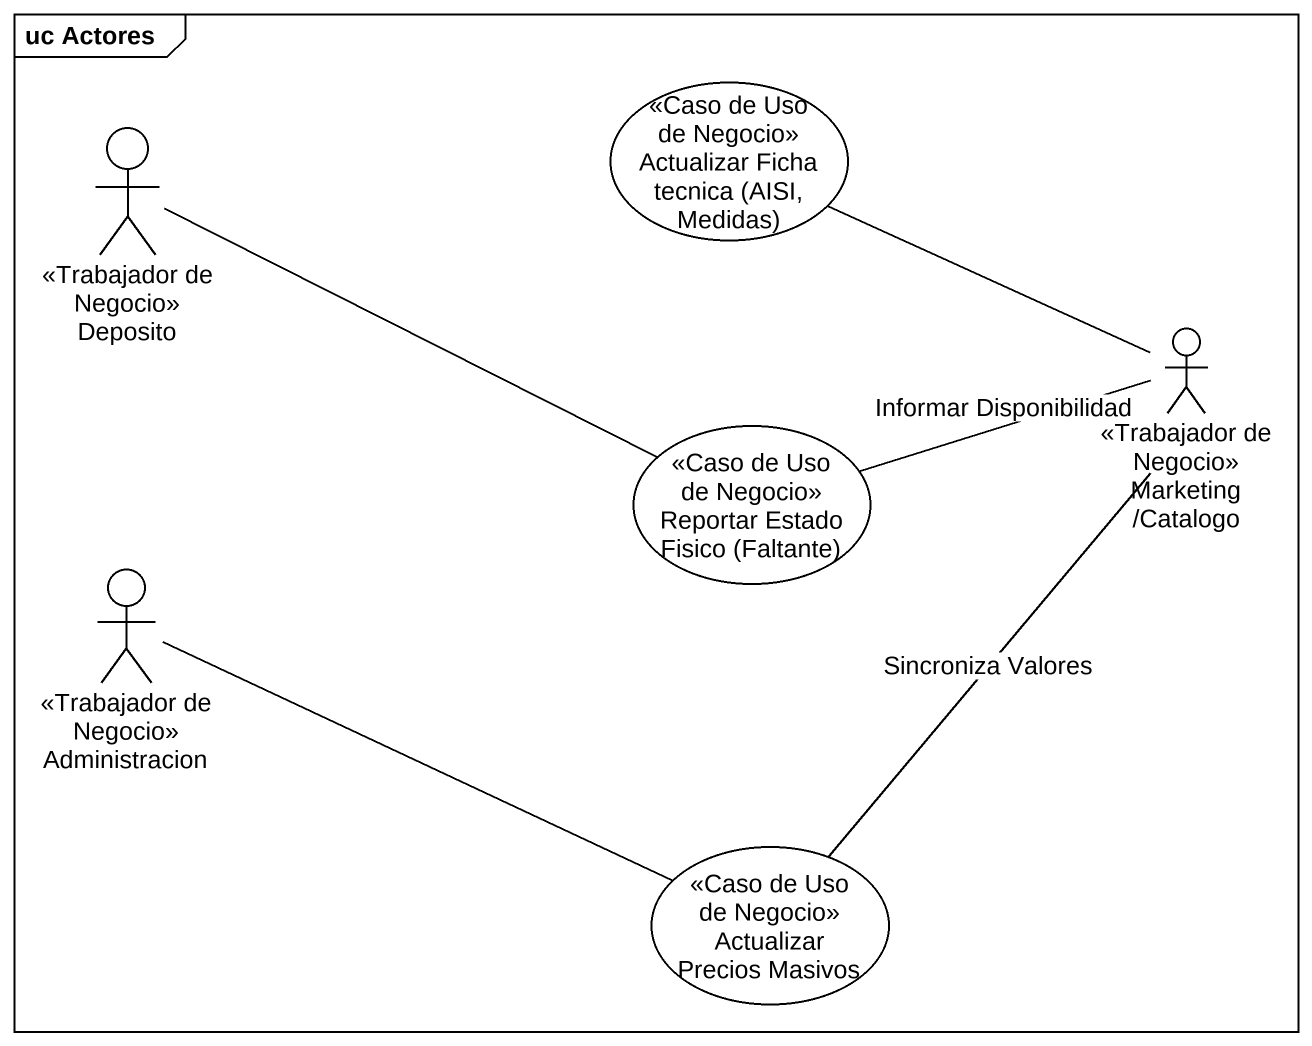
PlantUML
@startuml
mainframe uc Actores
usecase "<<Caso de Uso de Negocio>> Actualizar Ficha tecnica (AISI, Medidas)" as Caso_de_Uso_de_Negocio
actor "<<Trabajador de Negocio>> Deposito" as Trabajador_de_Negocio
actor "<<Trabajador de Negocio>> Marketing /Catalogo" as Trabajador_de_Negocio_2
usecase "<<Caso de Uso de Negocio>> Reportar Estado Fisico (Faltante)" as Caso_de_Uso_de_Negocio_2
actor "<<Trabajador de Negocio>> Administracion" as Trabajador_de_Negocio_3
usecase "<<Caso de Uso de Negocio>> Actualizar Precios Masivos" as Caso_de_Uso_de_Negocio_3
Trabajador_de_Negocio -right- Caso_de_Uso_de_Negocio_2
Trabajador_de_Negocio_2 -left- Caso_de_Uso_de_Negocio
Trabajador_de_Negocio_2 -left- Caso_de_Uso_de_Negocio_2 : Informar Disponibilidad
Trabajador_de_Negocio_2 -- Caso_de_Uso_de_Negocio_3 : Sincroniza Valores
Trabajador_de_Negocio_3 -right- Caso_de_Uso_de_Negocio_3
@enduml
